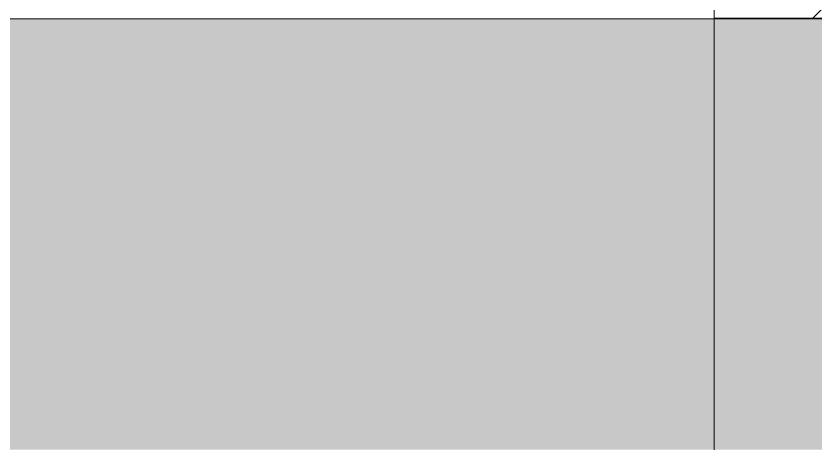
# Model space of a CAD drawing. Header units: millimetres. Extents: x -515342 to 330399, y -224905 to 507333.
# Drawn here: x 136664.5 to 137072.4, y 101317.6 to 101538.9 of the extents above; entities that cross this region are included whole.
import ezdxf

# ---------------------------------------------------------------- set-up
doc = ezdxf.new("R2010")
doc.units = ezdxf.units.MM
for name, color, linetype, lineweight in [('Крыша', 7, 'Continuous', 0), ('Стены внутренние', 7, 'Continuous', 0), ('Стены несущие', 7, 'Continuous', 0)]:
    doc.layers.add(name, color=color, linetype=linetype, lineweight=lineweight)
pattern_1 = [(45, (136801.12, 95610.5), (-224.5064, 224.5064), []), (45, (137025.63, 95610.5), (-224.5064, 224.5064), [396.875, -79.375, 3.353, -76.022])]

msp = doc.modelspace()

# ---------------------------------------------------------------- hatches: boundary and pattern name
at = {"layer": 'Крыша'}
h = msp.add_hatch(dxfattribs=at)
h.set_pattern_fill('FP_1', color=256, style=0, pattern_type=2)
h.set_pattern_definition(pattern_1)
h.paths.add_polyline_path([(88345.5296, 101317.557), (137020.5296, 101317.7385), (137020.5296, 101537.557), (88345.5296, 101537.557), (88345.5296, 101451.7324)])
h = msp.add_hatch(dxfattribs=at)
h.set_pattern_fill('FP_1', color=256, style=0, pattern_type=2)
h.set_pattern_definition(pattern_1)
h.paths.add_polyline_path([(137020.5296, 101317.7385), (189585.5296, 101317.7385), (189585.5296, 101537.7385), (137020.5296, 101537.7385), (137020.5296, 101451.7324)])
at = {"layer": 'Стены внутренние'}
h = msp.add_hatch(dxfattribs=at)
h.set_pattern_fill('FP_18', color=256, style=0, pattern_type=2)
h.set_pattern_definition([(45, (136801.12, 95610.5), (-235.732, 235.732), []), (45, (136958.28, 95610.5), (-235.732, 235.732), [])])
h.paths.add_polyline_path([(137020.5296, 101537.418), (137400.5296, 101537.418), (137400.5296, 105181.3929), (137020.5296, 105181.3929), (137020.5296, 101636.3574)])

# ---------------------------------------------------------------- linework, layer by layer
at = {"layer": 'Крыша'}
for p, q in [((137020.5296, 101537.557), (88345.5296, 101537.557)), ((189585.5296, 101537.7385), (137020.5296, 101537.7385)), ((137020.5296, 101537.7385), (137020.5296, 101317.7385))]:
    msp.add_line(p, q, dxfattribs=at)
at = {"layer": 'Стены несущие'}
for p, q in [((137020.5296, 105181.3929), (137020.5296, 101537.7385)), ((137020.5296, 101537.418), (137400.5296, 101537.418))]:
    msp.add_line(p, q, dxfattribs=at)

doc.saveas('drawing.dxf')
